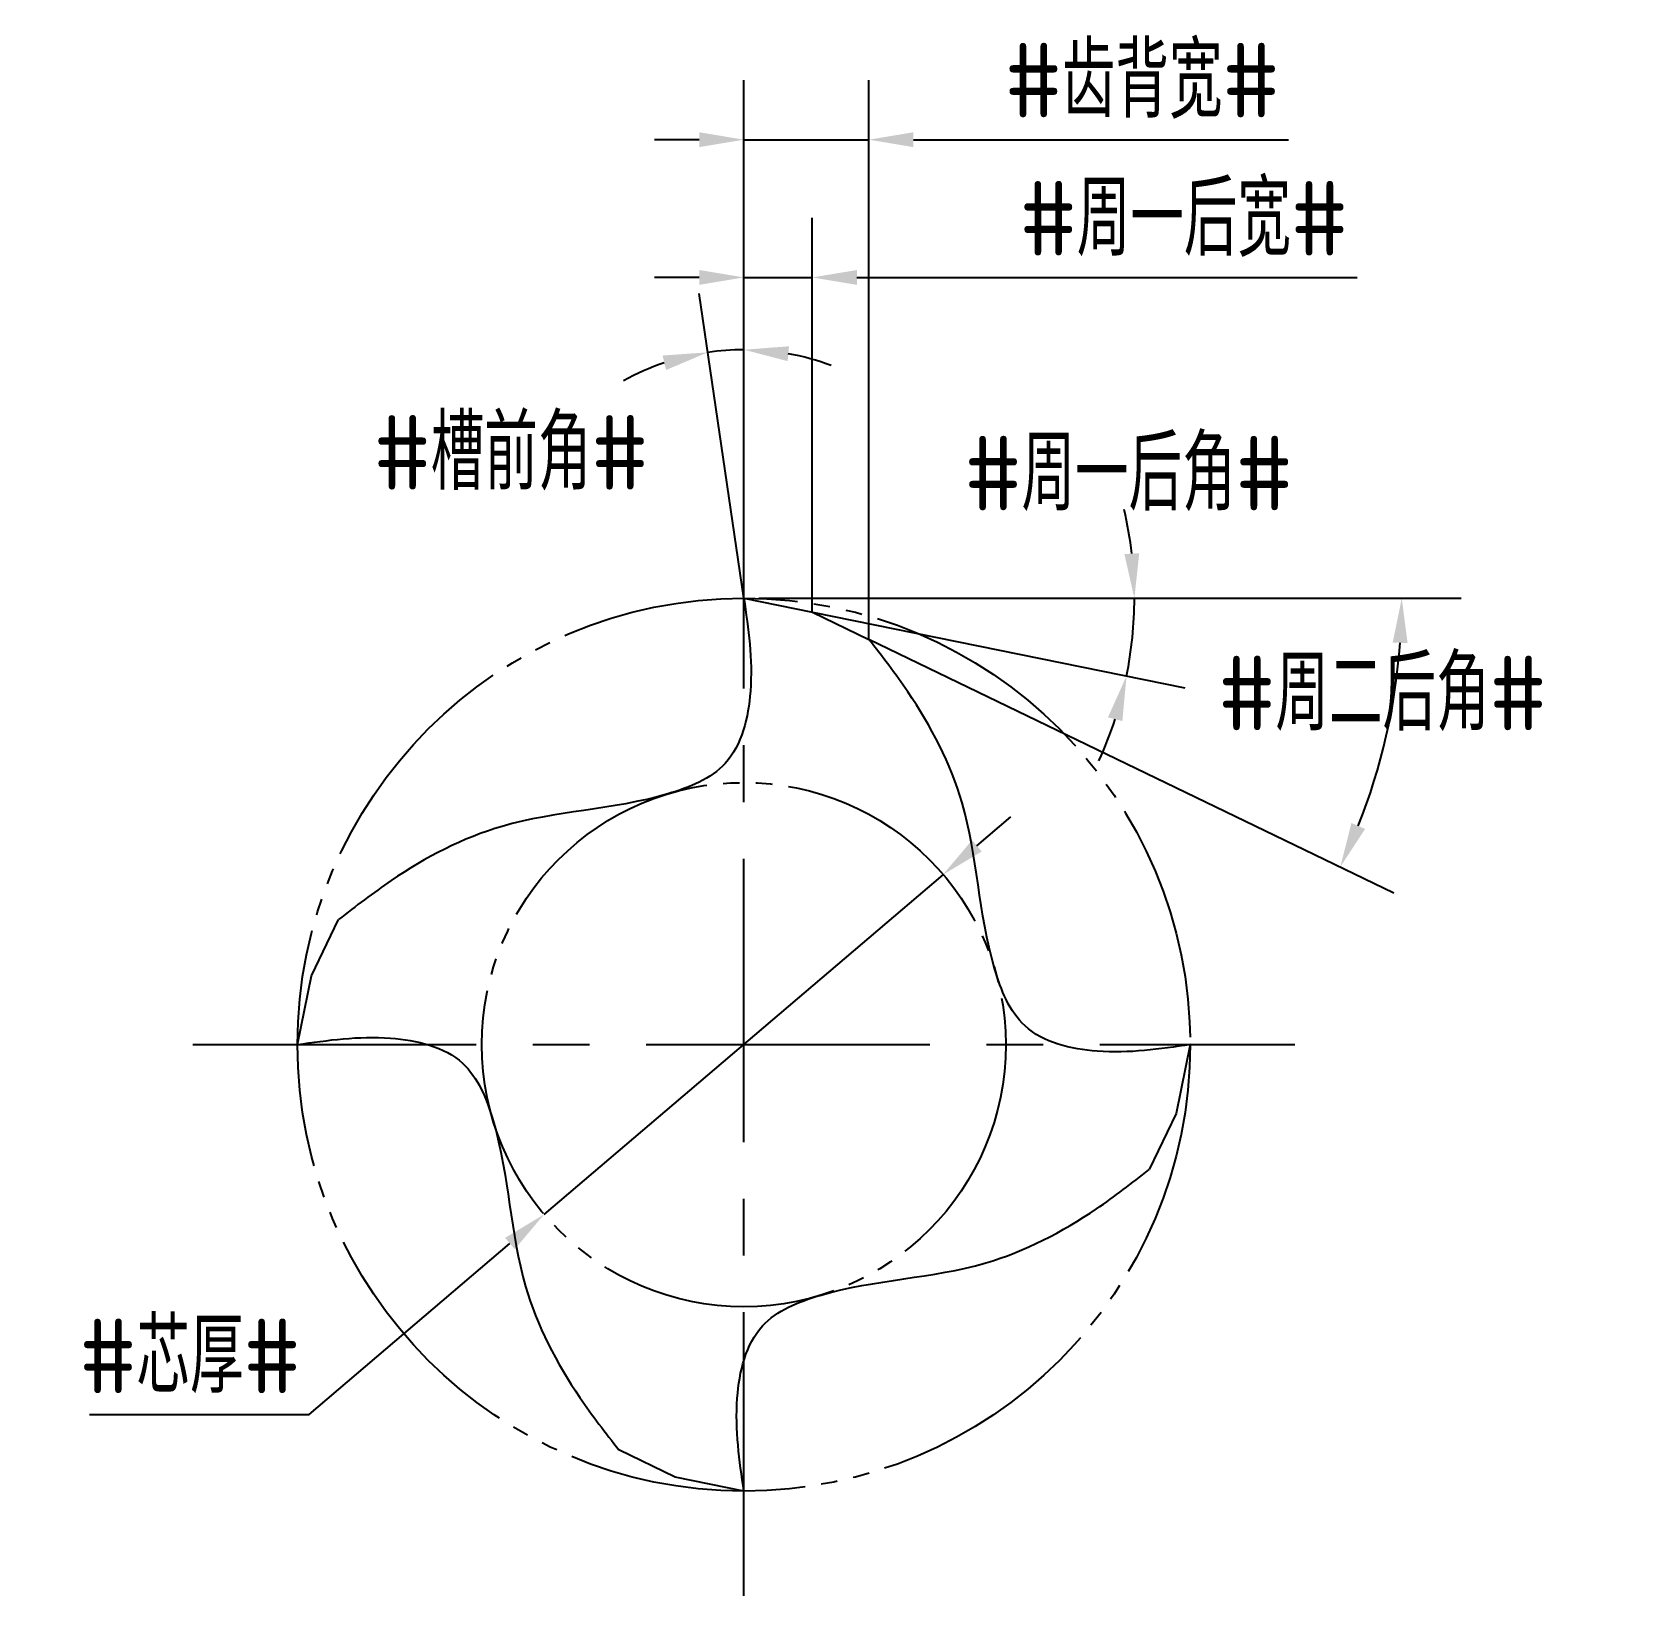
# Model space of a CAD drawing. Header units: millimetres. Extents: x 432.7 to 486.8, y 513.8 to 566.3.
import ezdxf

# ---------------------------------------------------------------- set-up
doc = ezdxf.new("R2010")
doc.units = ezdxf.units.MM
for name, pattern in [('ACAD_ISO04W100', [30, 24, -3, 0, -3]), ('CENTER', [50.8, 31.75, -6.35, 6.35, -6.35]), ('JIS_09_08', [10.75, 8, -0.55, 0.55, -0.55, 0.55, -0.55])]:
    doc.linetypes.add(name, pattern=pattern)
for name, color, linetype in [('中心线', 2, 'ACAD_ISO04W100'), ('标注', 7, 'Continuous'), ('虚线轮廓', 1, 'Continuous'), ('轮廓', 4, 'Continuous')]:
    doc.layers.add(name, color=color, linetype=linetype)
doc.styles.add('CFST0', font='gbenor.shx', dxfattribs={"bigfont": 'gbcbig.shx'})
doc.dimstyles.new('TYToolDesignC1-1', dxfattribs={"dimtxt": 2.5, "dimasz": 1.5, "dimexe": 2, "dimexo": 0, "dimtad": 1, "dimtoh": 1, "dimdec": 3, "dimdsep": 46, "dimtxsty": 'CFST0', "dimcen": 2.502, "dimclrd": 3, "dimclre": 3, "dimclrt": 3, "dimazin": 2, "dimtfac": 1, "dimtdec": 3, "dimtmove": 0, "dimatfit": 3, "dimfxl": 1, "dimarcsym": 0})

# ---------------------------------------------------------------- blocks, each defined once
blk = doc.blocks.new('*D3')
at = {"layer": 'Defpoints', "color": 0, "transparency": 16777216}
for p in [(463.282, 538.025), (449.877, 526.609)]:
    blk.add_point(p, dxfattribs=at)
at = {"layer": '标注', "color": 3, "lineweight": -2, "transparency": 16777216}
for p, q in [((464.424, 538.998), (465.566, 539.97)), ((463.282, 538.025), (449.877, 526.609)), ((441.991, 519.894), (448.735, 525.637)), ((434.602, 519.894), (441.991, 519.894))]:
    blk.add_line(p, q, dxfattribs=at)
at = {"layer": '标注', "color": 3, "transparency": 16777216}
for points in [[(464.262, 539.188), (464.586, 538.807), (463.282, 538.025)], [(448.573, 525.827), (448.897, 525.446), (449.877, 526.609)]]:
    blk.add_solid(points, dxfattribs=at)
at = {"layer": '标注', "color": 3, "transparency": 16777216, "insert": (437.984, 521.852), "char_height": 2.5, "attachment_point": 5, "style": 'CFST0'}
blk.add_mtext('#芯厚#', dxfattribs=at)
blk = doc.blocks.new('*D4')
at = {"layer": 'Defpoints', "color": 0, "transparency": 16777216}
for p in [(456.189, 555.657), (456.594, 547.317), (456.594, 547.317), (456.594, 546.377), (456.854, 545.547)]:
    blk.add_point(p, dxfattribs=at)
at = {"layer": '标注', "color": 3, "lineweight": -2, "transparency": 16777216}
for q in [(456.594, 557.666), (455.09, 557.556)]:
    blk.add_line((456.594, 547.317), q, dxfattribs=at)
for start, end in [(90, 98.3566), (69.385, 79.6925), (108.6641, 118.9716)]:
    blk.add_arc((456.594, 547.317), 8.349, start, end, dxfattribs=at)
at = {"layer": '标注', "color": 3, "transparency": 16777216}
for points in [[(453.864, 555.47), (453.981, 554.984), (455.381, 555.578)], [(458.066, 555.283), (458.111, 555.781), (456.594, 555.666)]]:
    blk.add_solid(points, dxfattribs=at)
at = {"layer": '标注', "color": 3, "transparency": 16777216, "insert": (448.773, 552.198), "char_height": 2.5, "attachment_point": 5, "style": 'CFST0'}
blk.add_mtext('#槽前角#', dxfattribs=at)
blk = doc.blocks.new('*D7')
at = {"layer": 'Defpoints', "color": 0, "transparency": 16777216}
for p in [(456.594, 547.317), (456.594, 547.317), (457.094, 547.317), (458.904, 546.847), (469.6, 545.566)]:
    blk.add_point(p, dxfattribs=at)
at = {"layer": '标注', "color": 3, "lineweight": -2, "transparency": 16777216}
for p, q in [((457.094, 547.317), (471.717, 547.317)), ((458.904, 546.847), (471.413, 544.302))]:
    blk.add_line(p, q, dxfattribs=at)
for start, end in [(6.5529, 13.1057), (348.4994, 0), (335.3937, 341.9465)]:
    blk.add_arc((456.594, 547.317), 13.123, start, end, dxfattribs=at)
at = {"layer": '标注', "color": 3, "transparency": 16777216}
for points in [[(469.881, 548.829), (469.382, 548.8), (469.717, 547.317)], [(468.829, 543.314), (469.313, 543.187), (469.453, 544.701)]]:
    blk.add_solid(points, dxfattribs=at)
at = {"layer": '标注', "color": 3, "transparency": 16777216, "insert": (469.524, 551.501), "char_height": 2.5, "attachment_point": 5, "style": 'CFST0'}
blk.add_mtext('#周一后角#', dxfattribs=at)
blk = doc.blocks.new('*D8')
at = {"layer": 'Defpoints', "color": 0, "transparency": 16777216}
for p in [(457.934, 547.317), (457.934, 547.317), (458.594, 547.317), (460.794, 545.937), (478.47, 544.217)]:
    blk.add_point(p, dxfattribs=at)
at = {"layer": '标注', "color": 3, "lineweight": -2, "transparency": 16777216}
for p, q in [((458.594, 547.317), (480.702, 547.317)), ((460.794, 545.937), (478.44, 537.423))]:
    blk.add_line(p, q, dxfattribs=at)
blk.add_arc((457.934, 547.317), 20.768, 338.3811, 355.8608, dxfattribs=at)
at = {"layer": '标注', "color": 3, "transparency": 16777216}
for points in [[(478.398, 545.827), (478.898, 545.809), (478.702, 547.317)], [(477.47, 539.565), (477.012, 539.766), (476.639, 538.292)]]:
    blk.add_solid(points, dxfattribs=at)
at = {"layer": '标注', "color": 3, "transparency": 16777216, "insert": (478.054, 544.113), "char_height": 2.5, "attachment_point": 5, "style": 'CFST0'}
blk.add_mtext('#周二后角#', dxfattribs=at)
blk = doc.blocks.new('*D6')
at = {"layer": 'Defpoints', "color": 0, "transparency": 16777216}
for p in [(458.894, 558.095), (456.594, 547.317), (458.894, 546.847)]:
    blk.add_point(p, dxfattribs=at)
at = {"layer": '标注', "color": 3, "lineweight": -2, "transparency": 16777216}
for p, q in [((456.594, 547.317), (456.594, 560.095)), ((458.894, 546.847), (458.894, 560.095)), ((455.094, 558.095), (453.594, 558.095)), ((456.594, 558.095), (458.894, 558.095)), ((460.394, 558.095), (477.207, 558.095))]:
    blk.add_line(p, q, dxfattribs=at)
at = {"layer": '标注', "color": 3, "transparency": 16777216}
for points in [[(455.094, 558.345), (455.094, 557.845), (456.594, 558.095)], [(460.394, 558.345), (460.394, 557.845), (458.894, 558.095)]]:
    blk.add_solid(points, dxfattribs=at)
at = {"layer": '标注', "color": 3, "transparency": 16777216, "insert": (471.38, 560.053), "char_height": 2.5, "attachment_point": 5, "style": 'CFST0'}
blk.add_mtext('#周一后宽#', dxfattribs=at)
blk = doc.blocks.new('*D5')
at = {"layer": 'Defpoints', "color": 0, "transparency": 16777216}
for p in [(460.794, 562.723), (456.594, 547.317), (460.794, 545.937)]:
    blk.add_point(p, dxfattribs=at)
at = {"layer": '标注', "color": 3, "lineweight": -2, "transparency": 16777216}
for p, q in [((456.594, 547.317), (456.594, 564.723)), ((460.794, 545.937), (460.794, 564.723)), ((455.094, 562.723), (453.594, 562.723)), ((456.594, 562.723), (460.794, 562.723)), ((462.294, 562.723), (474.898, 562.723))]:
    blk.add_line(p, q, dxfattribs=at)
at = {"layer": '标注', "color": 3, "transparency": 16777216}
for points in [[(455.094, 562.973), (455.094, 562.473), (456.594, 562.723)], [(462.294, 562.973), (462.294, 562.473), (460.794, 562.723)]]:
    blk.add_solid(points, dxfattribs=at)
at = {"layer": '标注', "color": 3, "transparency": 16777216, "insert": (469.98, 564.694), "char_height": 2.5, "attachment_point": 5, "style": 'CFST0'}
blk.add_mtext('#齿背宽#', dxfattribs=at)

msp = doc.modelspace()

# ---------------------------------------------------------------- linework, layer by layer
at = {"layer": '中心线', "linetype": 'CENTER', "ltscale": 0.3}
for p, q in [((456.5944, 513.7991), (456.5944, 550.8352)), ((438.0763, 532.3172), (475.1124, 532.3172))]:
    msp.add_line(p, q, dxfattribs=at)
at = {"layer": '虚线轮廓', "color": 7, "linetype": 'JIS_09_08'}
for radius in [15, 8.8047]:
    msp.add_circle((456.5944, 532.3172), radius, dxfattribs=at)
at = {"layer": '轮廓', "linetype": 'Continuous'}
for p, q in [((456.5944, 547.3172), (458.9053, 546.8493)), ((458.9053, 546.8493), (460.7944, 545.9346)), ((442.0622, 534.6281), (442.9769, 536.5172)), ((441.5944, 532.3172), (442.0622, 534.6281)), ((471.5944, 532.3172), (471.1265, 530.0062)), ((471.1265, 530.0062), (470.2118, 528.1172)), ((454.2834, 517.7851), (452.3944, 518.6997)), ((454.2834, 517.7851), (452.3944, 518.6997)), ((456.5944, 517.3172), (454.2834, 517.7851)), ((456.5944, 517.3172), (454.2834, 517.7851))]:
    msp.add_line(p, q, dxfattribs=at)
at = {"layer": '轮廓'}
for points in [[(456.5944, 547.3172), (456.8144, 544.1922), (455.9668, 541.7682), (454.0395, 540.743), (448.4686, 539.6516), (444.7416, 537.8299), (442.9769, 536.5172)], [(471.5944, 532.3172), (468.4694, 532.0971), (466.0454, 532.9448), (465.0202, 534.872), (463.9288, 540.4429), (462.1071, 544.1699), (460.7944, 545.9346)], [(441.5944, 532.3172), (444.7193, 532.5372), (447.1433, 531.6896), (448.1685, 529.7623), (449.2599, 524.1914), (451.0816, 520.4644), (452.3944, 518.6997)], [(456.5944, 517.3172), (456.3743, 520.4422), (457.2219, 522.8661), (459.1492, 523.8913), (464.7201, 524.9827), (468.4471, 526.8044), (470.2118, 528.1172)]]:
    msp.add_spline(points, degree=3, dxfattribs=at)

# ---------------------------------------------------------------- dimensions: what is measured, and where the dimension line sits
at = {"layer": '标注'}
for base, p2, text, picture, middle in [((460.7944, 562.7225), (460.7944, 545.9372), '#齿背宽#', '*D5', (469.9804, 562.7225)), ((458.8944, 558.0953), (458.8944, 546.8472), '#周一后宽#', '*D6', (471.3798, 558.0953))]:
    dim = msp.add_linear_dim(base=base, p1=(456.5944, 547.3172), p2=p2, text=text, dimstyle='TYToolDesignC1-1', dxfattribs=at)
    dim.commit()
    dim.dimension.update_dxf_attribs({"geometry": picture, "text_midpoint": middle, "dimtype": 160})
for base, line1, line2, text, picture, middle in [((456.1886, 555.6565), ((456.5944, 547.3172), (456.5944, 546.3772)), ((456.5944, 547.3172), (456.8544, 545.5472)), '#槽前角#', '*D4', (448.7734, 550.2398)), ((469.5996, 545.5664), ((456.5944, 547.3172), (458.9044, 546.8472)), ((456.5944, 547.3172), (457.0944, 547.3172)), '#周一后角#', '*D7', (469.5244, 549.5572)), ((478.4696, 544.2166), ((457.9344, 547.3172), (460.7944, 545.9372)), ((457.9344, 547.3172), (458.5944, 547.3172)), '#周二后角#', '*D8', (478.0541, 542.1691))]:
    dim = msp.add_angular_dim_2l(base=base, line1=line1, line2=line2, text=text, dimstyle='TYToolDesignC1-1', dxfattribs=at)
    dim.commit()
    dim.dimension.update_dxf_attribs({"geometry": picture, "text_midpoint": middle, "dimtype": 162})
dim = msp.add_diameter_dim_2p(p1=(463.2817, 538.025), p2=(449.877, 526.6093), text='#芯厚#', dimstyle='TYToolDesignC1-1', dxfattribs=at)
dim.commit()
dim.dimension.update_dxf_attribs({"geometry": '*D3', "text_midpoint": (437.9841, 519.8938), "dimtype": 163})

doc.saveas('drawing.dxf')
